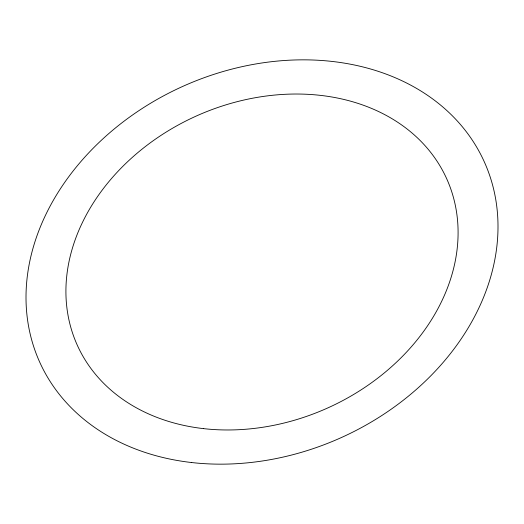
<?xml version="1.0" encoding="UTF-8"?>
<svg xmlns="http://www.w3.org/2000/svg" width="524" height="524" viewBox="0 0 524 524"><rect width="100%" height="100%" fill="white"/><g stroke="black" fill="none" stroke-linecap="round" stroke-linejoin="round"><path stroke-width="0.79" d="M191.627 462.535A243.817 192.655 -24.2 0 0 492.272 183.885A243.817 192.655 -24.2 0 0 102.108 139.581A243.817 192.655 -24.2 0 0 191.627 462.535M203.528 428.625A202.592 160.082 -24.2 0 0 453.332 197.096A202.592 160.082 -24.2 0 0 129.14 160.279A202.592 160.082 -24.2 0 0 203.528 428.625"/></g></svg>
